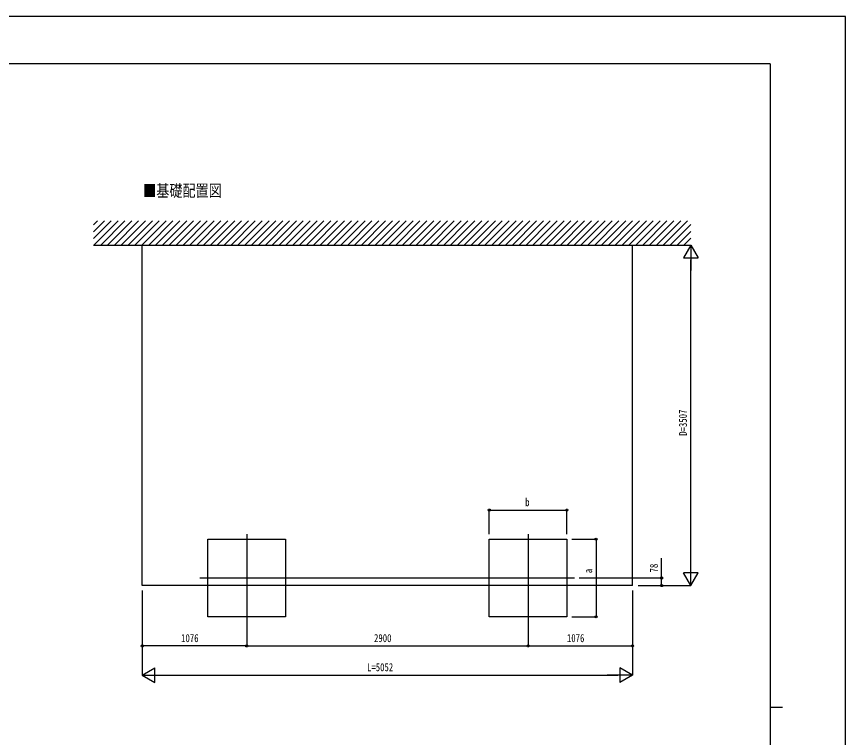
# Model space of a CAD drawing. Units: millimetres, scale not verified. Extents: x -10512 to 10512, y -7425 to 7425.
# Drawn here: x 1971 to 10512, y 0 to 7425 of the extents above; entities that cross this region are included whole.
import ezdxf
from ezdxf.enums import TextEntityAlignment as Align

# ---------------------------------------------------------------- set-up
doc = ezdxf.new("R2010")
doc.units = ezdxf.units.MM
doc.header["$LTSCALE"] = 40
for name, color, linetype in [('0-2_USER1', 3, 'Continuous'), ('0-4_YKK_12', 2, 'Continuous'), ('0-6_YKK_A1', 4, 'Continuous'), ('0-7_YKK_D', 6, 'Continuous'), ('0-8_YKK_ZWAK', 7, 'Continuous')]:
    doc.layers.add(name, color=color, linetype=linetype)
doc.styles.add('ＭＳ ゴシック', font='')
doc.styles.get('ＭＳ ゴシック').set_extended_font_data('MS Gothic')

msp = doc.modelspace()

# ---------------------------------------------------------------- linework, layer by layer
at = {"layer": '0-4_YKK_12'}
for p, q in [((4342.43, 2094.27), (4342.43, 1189.96)), ((7242.43, 2094.27), (7242.43, 1189.96)), ((3859.9, 1642.11), (7720.41, 1642.11))]:
    msp.add_line(p, q, dxfattribs=at)
at = {"layer": '0-6_YKK_A1'}
for p, q in [((2763.55, 5138.37), (2945.89, 5320.7)), ((2763.55, 5209.08), (2875.18, 5320.7)), ((2763.55, 5279.79), (2804.46, 5320.7)), ((2766.6, 5070.7), (3016.6, 5320.7)), ((2837.31, 5070.7), (3087.31, 5320.7)), ((2908.02, 5070.7), (3158.02, 5320.7)), ((2978.73, 5070.7), (3228.73, 5320.7)), ((3049.44, 5070.7), (3299.44, 5320.7)), ((3120.15, 5070.7), (3370.15, 5320.7)), ((3190.86, 5070.7), (3440.86, 5320.7)), ((3261.57, 5070.7), (3511.57, 5320.7)), ((3332.28, 5070.7), (3582.28, 5320.7)), ((3402.99, 5070.7), (3652.99, 5320.7)), ((3473.7, 5070.7), (3723.7, 5320.7)), ((3544.41, 5070.7), (3794.41, 5320.7)), ((3615.12, 5070.7), (3865.12, 5320.7)), ((3685.84, 5070.7), (3935.84, 5320.7)), ((3756.55, 5070.7), (4006.55, 5320.7)), ((3827.26, 5070.7), (4077.26, 5320.7)), ((3897.97, 5070.7), (4147.97, 5320.7)), ((3968.68, 5070.7), (4218.68, 5320.7)), ((4039.39, 5070.7), (4289.39, 5320.7)), ((4110.1, 5070.7), (4360.1, 5320.7)), ((4180.81, 5070.7), (4430.81, 5320.7)), ((4251.52, 5070.7), (4501.52, 5320.7)), ((4322.23, 5070.7), (4572.23, 5320.7)), ((4392.94, 5070.7), (4642.94, 5320.7)), ((4463.65, 5070.7), (4713.65, 5320.7)), ((4534.36, 5070.7), (4784.36, 5320.7)), ((4605.07, 5070.7), (4855.07, 5320.7)), ((4675.78, 5070.7), (4925.78, 5320.7)), ((4746.5, 5070.7), (4996.5, 5320.7)), ((4817.21, 5070.7), (5067.21, 5320.7)), ((4887.92, 5070.7), (5137.92, 5320.7)), ((4958.63, 5070.7), (5208.63, 5320.7)), ((5029.34, 5070.7), (5279.34, 5320.7)), ((5100.05, 5070.7), (5350.05, 5320.7)), ((5170.76, 5070.7), (5420.76, 5320.7)), ((5241.47, 5070.7), (5491.47, 5320.7)), ((5312.18, 5070.7), (5562.18, 5320.7)), ((5382.89, 5070.7), (5632.89, 5320.7)), ((5453.6, 5070.7), (5703.6, 5320.7)), ((5524.31, 5070.7), (5774.31, 5320.7)), ((5595.02, 5070.7), (5845.02, 5320.7)), ((5665.73, 5070.7), (5915.73, 5320.7)), ((5736.45, 5070.7), (5986.45, 5320.7)), ((5807.16, 5070.7), (6057.16, 5320.7)), ((5877.87, 5070.7), (6127.87, 5320.7)), ((5948.58, 5070.7), (6198.58, 5320.7)), ((6019.29, 5070.7), (6269.29, 5320.7)), ((6090, 5070.7), (6340, 5320.7)), ((6160.71, 5070.7), (6410.71, 5320.7)), ((6231.42, 5070.7), (6481.42, 5320.7)), ((6302.13, 5070.7), (6552.13, 5320.7)), ((6372.84, 5070.7), (6622.84, 5320.7)), ((6443.55, 5070.7), (6693.55, 5320.7)), ((6514.26, 5070.7), (6764.26, 5320.7)), ((6584.97, 5070.7), (6834.97, 5320.7)), ((6655.68, 5070.7), (6905.68, 5320.7)), ((6726.39, 5070.7), (6976.39, 5320.7)), ((6797.11, 5070.7), (7047.11, 5320.7)), ((6867.82, 5070.7), (7117.82, 5320.7)), ((6938.53, 5070.7), (7188.53, 5320.7)), ((7009.24, 5070.7), (7259.24, 5320.7)), ((7079.95, 5070.7), (7329.95, 5320.7)), ((7150.66, 5070.7), (7400.66, 5320.7)), ((7221.37, 5070.7), (7471.37, 5320.7)), ((7292.08, 5070.7), (7542.08, 5320.7)), ((7362.79, 5070.7), (7612.79, 5320.7)), ((7433.5, 5070.7), (7683.5, 5320.7)), ((7504.21, 5070.7), (7754.21, 5320.7)), ((7574.92, 5070.7), (7824.92, 5320.7)), ((7645.63, 5070.7), (7895.63, 5320.7)), ((7716.34, 5070.7), (7966.34, 5320.7)), ((7787.05, 5070.7), (8037.05, 5320.7)), ((7857.77, 5070.7), (8107.77, 5320.7)), ((7928.48, 5070.7), (8178.48, 5320.7)), ((7999.19, 5070.7), (8249.19, 5320.7)), ((8069.9, 5070.7), (8319.9, 5320.7)), ((8140.61, 5070.7), (8390.61, 5320.7)), ((8211.32, 5070.7), (8461.32, 5320.7)), ((8282.03, 5070.7), (8532.03, 5320.7)), ((8352.74, 5070.7), (8602.74, 5320.7)), ((8423.45, 5070.7), (8673.45, 5320.7)), ((8494.16, 5070.7), (8744.16, 5320.7)), ((8564.87, 5070.7), (8814.87, 5320.7)), ((8635.58, 5070.7), (8885.58, 5320.7)), ((8706.29, 5070.7), (8918.43, 5282.84)), ((8777, 5070.7), (8918.43, 5212.13)), ((8847.71, 5070.7), (8918.43, 5141.42)), ((2763.55, 5070.7), (8918.43, 5070.7)), ((8318.43, 1563.7), (8318.43, 5070.7))]:
    msp.add_line(p, q, dxfattribs=at)
msp.add_lwpolyline([(8318.43, 1563.7), (3266.43, 1563.7), (3266.43, 5070.7)], dxfattribs=at)
for points in [[(4742.43, 1242.11), (3942.43, 1242.11), (3942.43, 2042.11), (4742.43, 2042.11)], [(7642.43, 1242.11), (6842.43, 1242.11), (6842.43, 2042.11), (7642.43, 2042.11)]]:
    msp.add_lwpolyline(points, close=True, dxfattribs=at)
at = {"layer": '0-7_YKK_D'}
for p, q in [((8918.43, 5070.7), (8843.43, 4940.8)), ((8918.43, 5070.7), (8993.43, 4940.8)), ((8918.43, 5070.7), (8918.43, 4810.9)), ((8843.43, 4940.8), (8993.43, 4940.8)), ((8918.43, 1713.7), (8918.43, 4920.7)), ((6842.43, 2092.11), (6842.43, 2343.11)), ((6842.43, 2342.11), (7642.43, 2342.11)), ((7642.43, 2092.11), (7642.43, 2343.11)), ((7692.43, 2042.11), (7943.43, 2042.11)), ((7942.43, 2042.11), (7942.43, 1242.11)), ((8918.43, 1563.7), (8918.43, 1823.51)), ((7768.57, 1642.11), (8619.43, 1642.11)), ((8918.43, 1563.7), (8843.43, 1693.61)), ((8993.43, 1693.61), (8843.43, 1693.61)), ((8918.43, 1563.7), (8993.43, 1693.61)), ((8375.38, 1563.7), (8919.43, 1563.7)), ((8375.38, 1563.7), (8619.43, 1563.7)), ((3266.43, 1513.7), (3266.43, 641.11)), ((3266.43, 1513.7), (3266.43, 941.11)), ((8318.43, 1513.7), (8318.43, 641.11)), ((8318.43, 1512.7), (8318.43, 941.11)), ((4342.43, 1209.24), (4342.43, 941.11)), ((4342.43, 1209.24), (4342.43, 941.11)), ((7242.43, 1209.24), (7242.43, 941.11)), ((7242.43, 1209.24), (7242.43, 941.11)), ((7692.43, 1242.11), (7943.43, 1242.11)), ((4342.43, 942.11), (3266.43, 942.11)), ((4342.43, 942.11), (7242.43, 942.11)), ((7242.43, 942.11), (8318.43, 942.11)), ((3266.43, 642.11), (3396.33, 717.11)), ((3396.33, 567.11), (3396.33, 717.11)), ((8318.43, 642.11), (8188.52, 717.11)), ((8188.52, 717.11), (8188.52, 567.11)), ((3266.43, 642.11), (3396.33, 567.11)), ((3266.43, 642.11), (3526.23, 642.11)), ((3416.43, 642.11), (8168.43, 642.11)), ((8318.43, 642.11), (8058.62, 642.11)), ((8318.43, 642.11), (8188.52, 567.11))]:
    msp.add_line(p, q, dxfattribs=at)
msp.add_lwpolyline([(8618.43, 1563.7), (8618.43, 1642.11), (8618.43, 1846.61)], dxfattribs=at)
for centre in [(6842.43, 2342.11), (7642.43, 2342.11), (7942.43, 2042.11), (8618.43, 1642.11), (8618.43, 1563.7), (7942.43, 1242.11), (3266.43, 942.11), (4342.43, 942.11), (4342.43, 942.11), (7242.43, 942.11), (7242.43, 942.11), (8318.43, 942.11)]:
    msp.add_circle(centre, 10.62, dxfattribs=at)
at = {"layer": '0-8_YKK_ZWAK'}
for p, q in [((9737.55, 6937.5), (-9762.45, 6937.5)), ((9737.55, 6937.5), (9737.55, -6312.5)), ((9737.55, 312.5), (9862.55, 312.5))]:
    msp.add_line(p, q, dxfattribs=at)
msp.add_lwpolyline([(-10512.5, -7425), (10512.5, -7425), (10512.5, 7425), (-10512.5, 7425)], close=True, dxfattribs=at)

# ---------------------------------------------------------------- texts
at = {"layer": '0-2_USER1', "style": 'ＭＳ ゴシック', "width": 0.8}
msp.add_text('■基礎配置図', height=123.8, dxfattribs=at).set_placement((3275.03, 5533.22), align=Align.BOTTOM_LEFT)
at = {"layer": '0-7_YKK_D', "style": 'ＭＳ ゴシック', "width": 0.8}
for s, p in [('D=3507', (8903.43, 3107.2)), ('a', (7927.43, 1691.34)), ('78', (8603.43, 1699.61))]:
    msp.add_text(s, height=82.48, rotation=90, dxfattribs=at).set_placement(p, align=Align.BOTTOM_LEFT)
for s, p in [('b', (7212.43, 2357.11)), ('1076', (3666.43, 957.11)), ('2900', (5654.43, 957.11)), ('1076', (7642.43, 957.11)), ('L=5052', (5582.43, 657.11))]:
    msp.add_text(s, height=82.48, dxfattribs=at).set_placement(p, align=Align.BOTTOM_LEFT)

doc.saveas('drawing.dxf')
